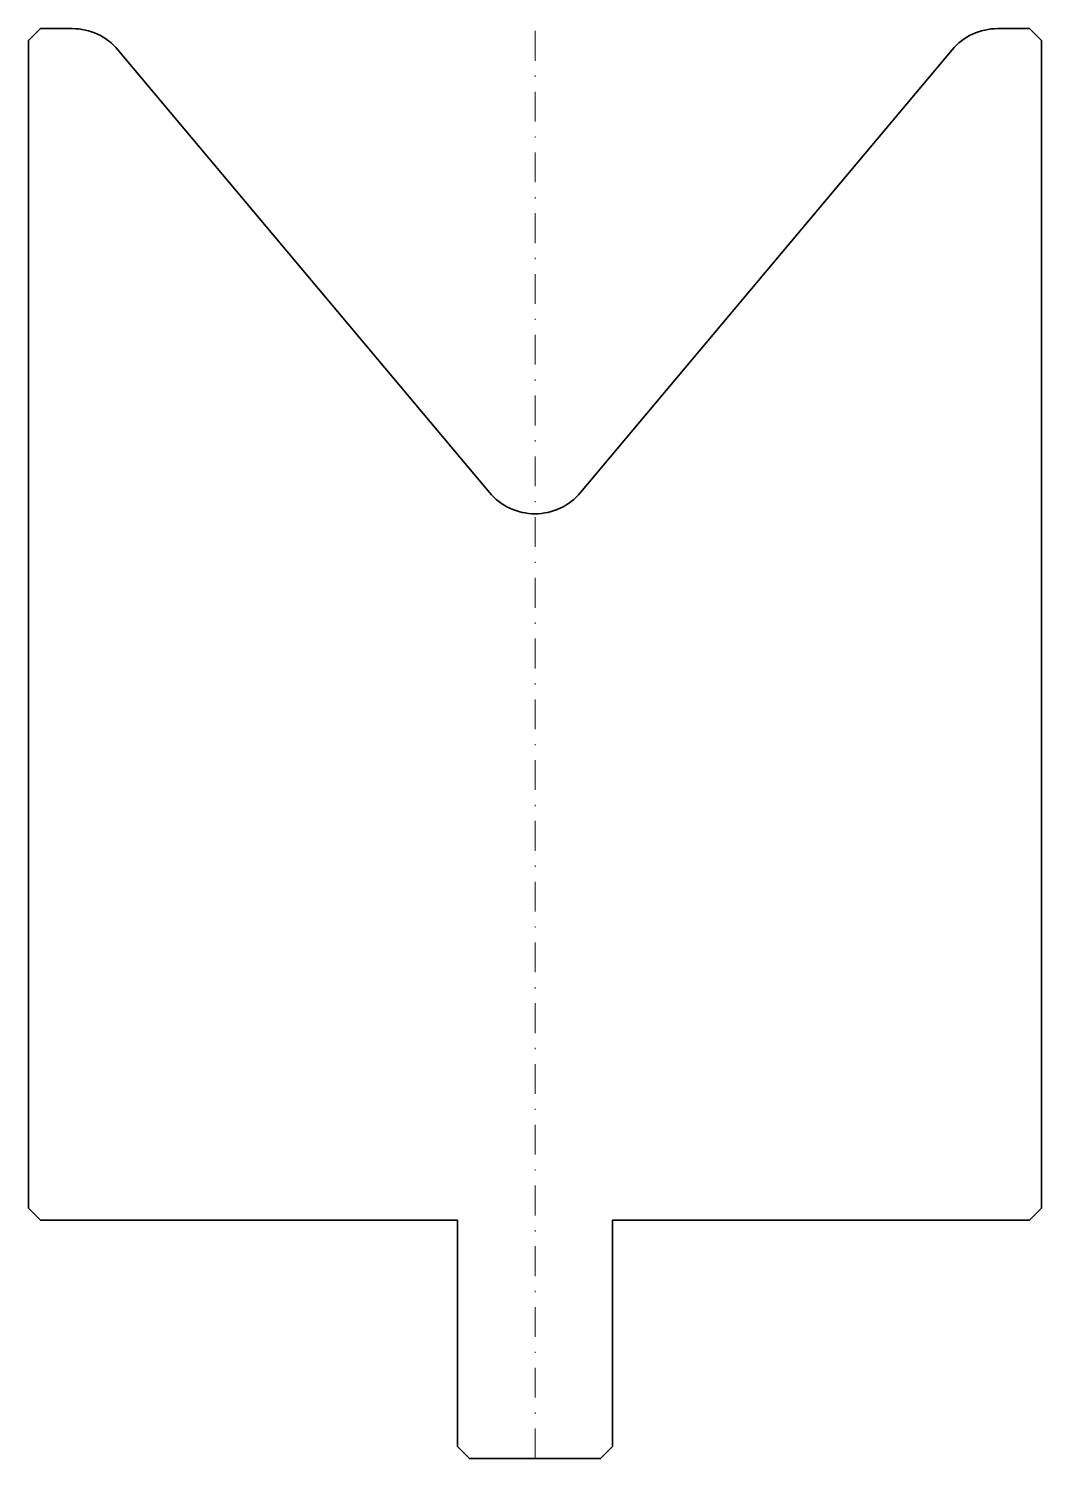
# Model space of a CAD drawing. Header units: millimetres. Extents: x -43 to 42, y -120 to 0.
import ezdxf

# ---------------------------------------------------------------- set-up
doc = ezdxf.new("R2010")
doc.units = ezdxf.units.MM
doc.header["$LTSCALE"] = 5
doc.linetypes.add('AUSGEZOGEN', pattern=[0])
doc.linetypes.add('DASHDOT', pattern=[1, 0.5, -0.25, 0, -0.25])
doc.layers.add('2', color=7, linetype='Continuous')

msp = doc.modelspace()

# ---------------------------------------------------------------- linework, layer by layer
at = {"layer": '2', "color": 7, "linetype": 'AUSGEZOGEN', "lineweight": 35}
for p, q in [((-41.5, 0), (-42.5, -1)), ((-38.83, 0), (-41.5, 0)), ((41.5, 0), (38.83, 0)), ((42.5, -1), (41.5, 0)), ((-42.5, -1), (-42.5, -99)), ((42.5, -99), (42.5, -1)), ((-3.83, -38.93), (-35, -1.79)), ((35, -1.79), (3.83, -38.93)), ((-42.5, -99), (-41.5, -100)), ((41.5, -100), (42.5, -99)), ((-41.5, -100), (-6.5, -100)), ((-6.5, -100), (-6.5, -119)), ((6.5, -119), (6.5, -100)), ((6.5, -100), (41.5, -100)), ((-6.5, -119), (-5.5, -120)), ((-5.5, -120), (5.5, -120)), ((5.5, -120), (6.5, -119))]:
    msp.add_line(p, q, dxfattribs=at)
at = {"layer": '2', "color": 7, "linetype": 'DASHDOT', "lineweight": 18}
msp.add_line((0, -120), (0, 0), dxfattribs=at)
at = {"layer": '2', "color": 7, "linetype": 'AUSGEZOGEN', "lineweight": 35}
for centre, start, end in [((38.83, -5), 90, 140), ((-38.83, -5), 40, 90), ((0, -35.72), 220, 320)]:
    msp.add_arc(centre, 5, start, end, dxfattribs=at)

doc.saveas('drawing.dxf')
